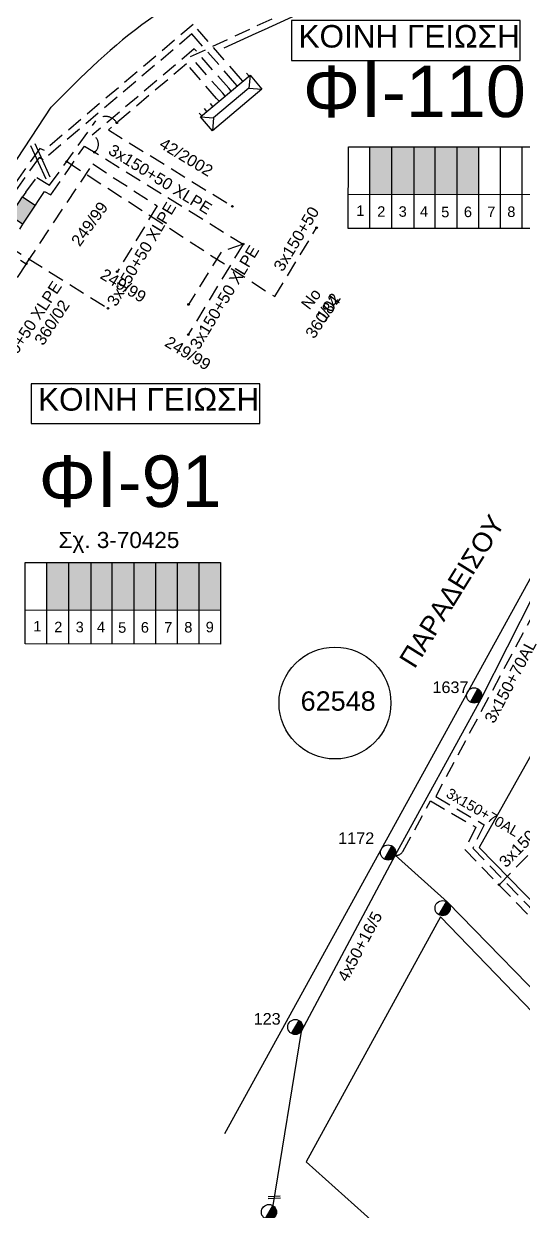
# Model space of a CAD drawing. Header units: millimetres. Extents: x 1091 to 3521, y 1177 to 2968.
# Drawn here: x 2348.8 to 2426.4, y 2157.1 to 2341.5 of the extents above; entities that cross this region are included whole.
import ezdxf
from ezdxf.enums import TextEntityAlignment as Align

# ---------------------------------------------------------------- set-up
doc = ezdxf.new("R2010")
doc.units = ezdxf.units.MM
doc.linetypes.add('DASHED', pattern=[19.05, 12.7, -6.35])
for name, color, linetype, lineweight in [('3x150+50', 7, 'Continuous', 30), ('3x150+50 XLPE', 7, 'SYN_LINE', 30), ('3x150+70', 7, 'Continuous', 30), ('4x50 + 13_5', 7, 'SYN_LINE', 30), ('4x50+16_5', 7, 'Continuous', 30), ('Άγνωστα', 7, 'Continuous', 30), ('Καλώδια ΧΤ   3x150+70AL', 7, 'DASHED', 30), ('Καλώδια ΧΤ   3x150AL+50CU', 7, 'DASHED', 30)]:
    doc.layers.add(name, color=color, linetype=linetype, lineweight=lineweight)
for name, color, linetype in [('Link Box 4 Διευθύνσεων', 7, 'Continuous'), ('Pillar OTE', 7, 'Continuous'), ('TEXT ΚΑΛΩΔΙΩΝ', 7, 'Continuous'), ('Επιγραφές - Σχήματα', 7, 'Continuous'), ('Μηχανική τομή', 7, 'Continuous'), ('Στύλος ΦΜ', 7, 'Continuous'), ('Στύλος ΦΜ @ 1', 7, 'Continuous'), ('Συνδέσεις', 7, 'Continuous'), ('Τομή', 7, 'Continuous'), ('Υποσταθμός πόλεως', 7, 'Continuous'), ('Υπόβαθρο ΔΕΗ', 7, 'Continuous')]:
    doc.layers.add(name, color=color, linetype=linetype)
doc.styles.add('arial', font='arial.ttf')
doc.styles.get("Standard").update_dxf_attribs({"font": 'arial.ttf', "height": 1.8})
doc.linetypes.add('SYN_LINE', pattern='A,0.5,-0.0001,["/\\/\\/\\/",Standard,S=0.1,R=0,X=0,Y=-0.05],-0.25', length=0.7501)

# ---------------------------------------------------------------- blocks, each defined once
blk = doc.blocks.new('ΥΠΑΡΧΩΝ ΤΣΙΜΕΝΤΕΝΙΟΣ ΣΤΥΛΟΣ')
at = {"layer": 'Στύλος ΦΜ'}
blk.add_hatch(color=7, dxfattribs=at).paths.add_polyline_path([(-1.29, -2.28, 0.574793), (2.62, 0, 0.268822), (1.3, 2.27)])
at = {"layer": 'Στύλος ΦΜ', "color": 7}
blk.add_line((-1.29, -2.28), (1.3, 2.27), dxfattribs=at)
blk.add_circle((0, 0), 2.62, dxfattribs=at)
at = {"layer": 'Στύλος ΦΜ', "flags": 4}
for tag, p in [('ΑΡΙΘΜΟΣ', (-4.68, 8.05)), ('ΤΥΠΟΣ', (-4.91, 3.03))]:
    blk.add_attdef(tag, p, '', height=4, dxfattribs=at)
blk = doc.blocks.new('LINK BOX 4 ΑΝΑΧΩΡΗΣΕΩΝ')
at = {"layer": 'Link Box 4 Διευθύνσεων', "ltscale": 40}
blk.add_hatch(color=256, dxfattribs=at).paths.add_polyline_path([(-3.54, 0), (-3.54, -4.67), (3.54, -4.67), (3.54, 0)])
for p, q in [((-3.54, 0), (-5.33, 0)), ((5.33, 0), (3.54, 0)), ((-3.54, -4.67), (-5.33, -4.67)), ((5.33, -4.67), (3.54, -4.67))]:
    blk.add_line(p, q, dxfattribs=at)
blk.add_lwpolyline([(-3.54, -4.67), (-3.54, 0), (3.54, 0), (3.54, -4.67)], close=True, dxfattribs=at)
blk = doc.blocks.new('_ΣΥΝΔΕΣΗ')
at = {"layer": 'Συνδέσεις', "linetype": 'SYN_LINE', "ltscale": 40}
blk.add_hatch(color=256, dxfattribs=at).paths.add_polyline_path([(0.5, -0.01, 1), (-0.5, -0.01, 1)])
at = {"layer": 'Συνδέσεις'}
blk.add_circle((0, -0.01), 0.5, dxfattribs=at)
blk = doc.blocks.new('ΥΠΟΣΤΑΘΜΟΣ ΠΟΛΕΩΣ 9 ΑΝΑΧΩΡΗΣΕΩΝ')
at = {"layer": 'Υποσταθμός πόλεως', "ltscale": 40}
for p, q in [((-9.63, -2.82), (-9.63, -4)), ((-7.12, -2.82), (-7.12, -4)), ((-4.84, -2.82), (-4.84, -4)), ((-2.36, -2.82), (-2.36, -4)), ((0.09, -2.82), (0.09, -4)), ((2.55, -2.82), (2.55, -4)), ((5.02, -2.82), (5.02, -4)), ((7.48, -2.82), (7.48, -4)), ((9.61, -2.82), (9.61, -4))]:
    blk.add_line(p, q, dxfattribs=at)
blk.add_lwpolyline([(-10.02, 2.82), (10.02, 2.82), (10.02, -2.82), (-10.02, -2.82)], close=True, dxfattribs=at)
for points in [[(-7.21, 0), (-10.02, 2.82)], [(-10.02, -2.82), (-7.21, 0)], [(-7.21, 0), (7.21, 0)], [(7.21, 0), (10.02, 2.82)], [(10.02, -2.82), (7.21, 0)]]:
    blk.add_lwpolyline(points, dxfattribs=at)
at = {"layer": 'Υποσταθμός πόλεως', "linetype": 'SYN_LINE', "ltscale": 40, "flags": 1}
for tag, p in [('ΜΕΤΑΣΧΗΜΑΤΙΣΜΟΣ', (10.79, 1.71)), ('ΙΣΧΥΣ', (10.77, -1.08)), ('ΑΡΙΘΜΟΣ', (10.89, -3.8))]:
    blk.add_attdef(tag, p, '', height=1.8, dxfattribs=at)
blk = doc.blocks.new('ΜΗΧΑΝΙΚΗ ΤΟΜΗ')
at = {"layer": 'Μηχανική τομή', "ltscale": 40}
for p, q in [((-3.79, 1.21), (3.79, 1.21)), ((3.79, -0.34), (-3.79, -0.34))]:
    blk.add_line(p, q, dxfattribs=at)
blk = doc.blocks.new('ΤΟΜΗ')
at = {"layer": 'Τομή', "ltscale": 40}
for p, q in [((11.33, -0.65), (-11.4, -0.65)), ((11.33, -3.42), (-11.4, -3.42))]:
    blk.add_line(p, q, dxfattribs=at)

msp = doc.modelspace()

# ---------------------------------------------------------------- hatches: boundary and pattern name
at = {"layer": 'Καλώδια ΧΤ   3x150AL+50CU', "linetype": 'DASHED', "lineweight": -3, "ltscale": 0.2}
h = msp.add_hatch(color=6, dxfattribs=at)
h.dxf.hatch_style = 1
h.paths.add_polyline_path([(2406.01, 2322.4), (2402.57, 2322.4), (2402.57, 2315.04), (2406.01, 2315.04)])
h = msp.add_hatch(color=62, dxfattribs=at)
h.dxf.hatch_style = 1
h.paths.add_polyline_path([(2406.01, 2315.04), (2409.45, 2315.04), (2409.45, 2322.4), (2406.01, 2322.4)])
h = msp.add_hatch(color=5, dxfattribs=at)
h.dxf.hatch_style = 1
h.paths.add_polyline_path([(2412.75, 2322.4), (2409.45, 2322.4), (2409.45, 2315.04), (2412.75, 2315.03)])
h = msp.add_hatch(color=27, dxfattribs=at)
h.dxf.hatch_style = 1
h.paths.add_polyline_path([(2412.75, 2315.03), (2416.14, 2315.03), (2416.14, 2322.4), (2412.75, 2322.4)])
h = msp.add_hatch(color=133, dxfattribs=at)
h.dxf.hatch_style = 1
h.paths.add_polyline_path([(2416.14, 2315.03), (2419.53, 2315.03), (2419.53, 2322.4), (2416.14, 2322.4)])
h = msp.add_hatch(color=151, dxfattribs=at)
h.dxf.hatch_style = 1
h.paths.add_polyline_path([(2355.84, 2257.85), (2352.4, 2257.85), (2352.4, 2250.49), (2355.84, 2250.49)])
h = msp.add_hatch(color=6, dxfattribs=at)
h.dxf.hatch_style = 1
h.paths.add_polyline_path([(2355.84, 2250.49), (2359.28, 2250.49), (2359.28, 2257.85), (2355.84, 2257.85)])
h = msp.add_hatch(color=27, dxfattribs=at)
h.dxf.hatch_style = 1
h.paths.add_polyline_path([(2362.58, 2257.85), (2359.28, 2257.85), (2359.28, 2250.49), (2362.58, 2250.48)])
h = msp.add_hatch(color=5, dxfattribs=at)
h.dxf.hatch_style = 1
h.paths.add_polyline_path([(2362.58, 2250.48), (2365.96, 2250.48), (2365.96, 2257.85), (2362.58, 2257.85)])
h = msp.add_hatch(color=30, dxfattribs=at)
h.dxf.hatch_style = 1
h.paths.add_polyline_path([(2365.96, 2250.48), (2369.36, 2250.48), (2369.36, 2257.85), (2365.96, 2257.85)])
h = msp.add_hatch(color=2, dxfattribs=at)
h.dxf.hatch_style = 1
h.paths.add_polyline_path([(2369.3, 2250.48), (2372.7, 2250.48), (2372.7, 2257.85), (2369.3, 2257.85)])
h = msp.add_hatch(color=133, dxfattribs=at)
h.dxf.hatch_style = 1
h.paths.add_polyline_path([(2372.69, 2250.48), (2376.08, 2250.48), (2376.08, 2257.85), (2372.69, 2257.85)])
h = msp.add_hatch(color=1, dxfattribs=at)
h.dxf.hatch_style = 1
h.paths.add_polyline_path([(2376.01, 2250.48), (2379.4, 2250.48), (2379.4, 2257.85), (2376.01, 2257.85)])

# ---------------------------------------------------------------- linework, layer by layer
at = {"layer": '3x150+50', "color": 6, "linetype": 'DASHED', "lineweight": -3, "ltscale": 0.2}
msp.add_lwpolyline([(2382.49, 2333.06), (2375.16, 2341.45), (2352.04, 2321.88), (2351.32, 2322.19), (2341.9, 2308.93), (2349.23, 2304.26)], dxfattribs=at)
at = {"layer": '3x150+50', "color": 62, "linetype": 'DASHED', "lineweight": -3, "ltscale": 0.2}
msp.add_lwpolyline([(2381.62, 2332.33), (2374.95, 2339.96), (2351.87, 2320.43), (2351.2, 2320.77), (2343.05, 2309.12), (2361.91, 2297.34)], dxfattribs=at)
at = {"layer": '3x150+50', "color": 5, "linetype": 'DASHED', "lineweight": -3, "ltscale": 0.2}
msp.add_lwpolyline([(2380.66, 2331.53), (2375.31, 2337.65), (2359.46, 2324.23, -0.597236), (2359.82, 2321.59)], format="xyb", dxfattribs=at)
at = {"layer": '3x150+50', "color": 27, "linetype": 'DASHED', "lineweight": -3, "ltscale": 0.2}
for points in [[(2378.79, 2329.95), (2374.1, 2335.31), (2361.98, 2325.06)], [(2355.5, 2320.15), (2387.81, 2299.15), (2394.31, 2309.85)]]:
    msp.add_lwpolyline(points, dxfattribs=at)
msp.add_lwpolyline([(2349.15, 2315.39), (2350.84, 2317.66), (2352.84, 2316.45), (2360.03, 2326.45, -0.508977), (2363.28, 2326.16)], format="xyb", dxfattribs=at)
at = {"layer": '3x150+50 XLPE', "color": 133, "linetype": 'DASHED', "lineweight": -3, "ltscale": 0.2}
msp.add_lwpolyline([(2379.73, 2330.74), (2374.74, 2336.45), (2416.26, 2355.69, -0.646981), (2417.27, 2358.48)], format="xyb", dxfattribs=at)
at = {"layer": '3x150+50 XLPE', "color": 27, "linetype": 'DASHED', "lineweight": -3, "ltscale": 0.2}
msp.add_lwpolyline([(2361.98, 2325.06), (2381.23, 2313.17)], dxfattribs=at)
at = {"layer": '3x150+50 XLPE', "color": 5, "linetype": 'DASHED', "lineweight": -3, "ltscale": 0.2}
for points in [[(2351.1, 2314.1), (2352.06, 2315.47), (2353.03, 2314.96), (2358.27, 2322.55)], [(2358.27, 2322.55), (2382.89, 2307.32)], [(2382.89, 2307.32), (2374.38, 2293.25)], [(2382.89, 2307.32), (2379.48, 2306.08), (2374.43, 2297.93)]]:
    msp.add_lwpolyline(points, dxfattribs=at)
at = {"layer": '3x150+50 XLPE', "color": 6, "linetype": 'DASHED', "lineweight": -3, "ltscale": 0.2}
msp.add_lwpolyline([(2349.23, 2304.26), (2359.55, 2319.76), (2369.53, 2313.27), (2363.34, 2303.01)], dxfattribs=at)
at = {"layer": '3x150+70', "color": 6, "linetype": 'DASHED', "lineweight": -3, "ltscale": 0.2}
msp.add_lwpolyline([(2349.23, 2304.26), (2326.84, 2270.25)], dxfattribs=at)
at = {"layer": '4x50 + 13_5', "color": 2, "lineweight": -3, "ltscale": 0.1}
msp.add_lwpolyline([(2406.52, 2212.37), (2414.65, 2205.06), (2433.34, 2185.94), (2459.56, 2157.85)], dxfattribs=at)
at = {"layer": '4x50+16_5', "color": 30, "lineweight": -3, "ltscale": 0.1}
msp.add_lwpolyline([(2432.09, 2260.86), (2419.82, 2236.64), (2406.52, 2212.37), (2391.94, 2184.97), (2387.51, 2157.96)], dxfattribs=at)
at = {"layer": 'Pillar OTE', "lineweight": -3, "ltscale": 40}
for points in [[(2399.24, 2309.76), (2399.25, 2322.4), (2429.58, 2322.4), (2429.58, 2309.73), (2399.24, 2309.76)], [(2402.57, 2309.76), (2402.57, 2322.4)], [(2406.01, 2309.76), (2406.01, 2322.4)], [(2409.45, 2309.75), (2409.45, 2322.4)], [(2412.75, 2309.75), (2412.75, 2322.4)], [(2416.14, 2309.75), (2416.14, 2322.4)], [(2419.53, 2309.74), (2419.53, 2322.4)], [(2422.87, 2309.74), (2422.87, 2322.4)], [(2426.26, 2309.74), (2426.26, 2322.4)], [(2399.24, 2315.05), (2429.58, 2315.02)], [(2349.07, 2245.21), (2349.07, 2257.85), (2379.4, 2257.85), (2379.4, 2245.18), (2349.07, 2245.21)], [(2352.4, 2245.21), (2352.4, 2257.85)], [(2355.84, 2245.21), (2355.84, 2257.85)], [(2359.28, 2245.2), (2359.28, 2257.85)], [(2362.58, 2245.2), (2362.58, 2257.85)], [(2365.96, 2245.2), (2365.96, 2257.85)], [(2369.36, 2245.19), (2369.36, 2257.85)], [(2372.7, 2245.19), (2372.7, 2257.85)], [(2376.08, 2245.19), (2376.08, 2257.85)], [(2349.07, 2250.5), (2379.4, 2250.47)]]:
    msp.add_lwpolyline(points, dxfattribs=at)
at = {"layer": 'Επιγραφές - Σχήματα', "color": 173, "lineweight": -3}
for points in [[(2390.42, 2335.86), (2425.93, 2335.86), (2425.93, 2342.03), (2390.42, 2342.03)], [(2349.96, 2279.45), (2385.48, 2279.45), (2385.48, 2285.62), (2349.96, 2285.62)]]:
    msp.add_lwpolyline(points, close=True, dxfattribs=at)
at = {"layer": 'Καλώδια ΧΤ   3x150+70AL', "color": 30, "lineweight": -3, "ltscale": 0.2}
msp.add_lwpolyline([(2432.79, 2260.81, -0.237915), (2431.8, 2257.03), (2412.81, 2221.49), (2420.33, 2217.11), (2418.57, 2213.48), (2429.16, 2202.48), (2431.61, 2204.89)], format="xyb", dxfattribs=at)
at = {"layer": 'Καλώδια ΧΤ   3x150+70AL', "color": 2, "lineweight": -3, "ltscale": 0.2}
msp.add_lwpolyline([(2406.52, 2212.37, 0.308466), (2407.73, 2212.98), (2412, 2220.8), (2419.03, 2216.71), (2417.36, 2213.29), (2429.31, 2200.88), (2432.49, 2203.99)], format="xyb", dxfattribs=at)
msp.add_lwpolyline([(2422.66, 2207.79), (2430.02, 2215.29)], dxfattribs=at)
at = {"layer": 'Υπόβαθρο ΔΕΗ', "lineweight": -3, "ltscale": 0.1}
for points in [[(2292.46, 2236.19), (2353.07, 2328.57)], [(2380.06, 2169.17), (2464.13, 2321.93)], [(2422.74, 2137.8), (2450.77, 2164.22), (2413.55, 2202.79), (2392.71, 2164.74), (2422.74, 2137.8)]]:
    msp.add_lwpolyline(points, dxfattribs=at)
msp.add_lwpolyline([(2459.46, 2172.79), (2496.64, 2208.3), (2448.19, 2260.32), (2445.55, 2259.86), (2419.54, 2213.6)], close=True, dxfattribs=at)
msp.add_circle((2397.17, 2236.02), 8.69, dxfattribs=at)
for points in [[(2489.84, 2391.54), (2465.77, 2377.82), (2419.88, 2355.97), (2379.91, 2337.77)], [(2383.16, 2350.45), (2368.21, 2342.11), (2353.07, 2328.57)]]:
    msp.add_spline(points, degree=3, dxfattribs=at)

# ---------------------------------------------------------------- block references
at = {"layer": 'Link Box 4 Διευθύνσεων', "lineweight": -3, "xscale": 0.4999999999999998, "yscale": 0.4999999999999998, "zscale": 0.4999999999999998, "rotation": 56.66165717950116}
msp.add_blockref('LINK BOX 4 ΑΝΑΧΩΡΗΣΕΩΝ', (2347.68, 2313.16), dxfattribs=at)
at = {"layer": 'Μηχανική τομή', "lineweight": -3, "xscale": 0.2499999999999679, "yscale": 0.2499999999999679, "zscale": 0.2499999999999679, "rotation": 183.375355173647}
msp.add_blockref('ΜΗΧΑΝΙΚΗ ΤΟΜΗ', (2387.74, 2159.34), dxfattribs=at)
at = {"layer": 'Στύλος ΦΜ @ 1', "lineweight": -3, "ltscale": 40}
ref = msp.add_blockref('ΥΠΑΡΧΩΝ ΤΣΙΜΕΝΤΕΝΙΟΣ ΣΤΥΛΟΣ', (2418.78, 2237.2), dxfattribs=dict(at, xscale=0.4499999999998181, yscale=0.4499999999998181, zscale=0.4499999999998181))
ref.add_attrib('ΑΡΙΘΜΟΣ', '1637', (2412.31, 2237.57), dxfattribs={"layer": 'Στύλος ΦΜ', "height": 1.8, "flags": 4})
ref = msp.add_blockref('ΥΠΑΡΧΩΝ ΤΣΙΜΕΝΤΕΝΙΟΣ ΣΤΥΛΟΣ', (2405.42, 2212.79), dxfattribs=dict(at, xscale=0.4499999999998181, yscale=0.4499999999998181, zscale=0.4499999999998181))
ref.add_attrib('ΑΡΙΘΜΟΣ', '1172', (2397.68, 2214.13), dxfattribs={"layer": 'Στύλος ΦΜ', "height": 1.8, "flags": 4})
at = {"layer": 'Στύλος ΦΜ @ 1', "lineweight": -3, "ltscale": 40, "xscale": 0.4499999999998181, "yscale": 0.4499999999998181, "zscale": 0.4499999999998181}
msp.add_blockref('ΥΠΑΡΧΩΝ ΤΣΙΜΕΝΤΕΝΙΟΣ ΣΤΥΛΟΣ', (2413.89, 2204.16), dxfattribs=at)
at = {"layer": 'Στύλος ΦΜ @ 1', "lineweight": -3, "ltscale": 40}
ref = msp.add_blockref('ΥΠΑΡΧΩΝ ΤΣΙΜΕΝΤΕΝΙΟΣ ΣΤΥΛΟΣ', (2391.01, 2185.69), dxfattribs=dict(at, xscale=0.4499999999998181, yscale=0.4499999999998181, zscale=0.4499999999998181))
ref.add_attrib('ΑΡΙΘΜΟΣ', '123', (2384.54, 2186.06), dxfattribs={"layer": 'Στύλος ΦΜ', "height": 1.8, "flags": 4})
ref = msp.add_blockref('ΥΠΑΡΧΩΝ ΤΣΙΜΕΝΤΕΝΙΟΣ ΣΤΥΛΟΣ', (2386.92, 2156.94), dxfattribs=dict(at, xscale=0.4499999999998181, yscale=0.4499999999998181, zscale=0.4499999999998181))
ref.add_attrib('ΑΡΙΘΜΟΣ', '565', (2381.09, 2151.62), dxfattribs={"layer": 'Στύλος ΦΜ', "height": 1.8, "flags": 4})
at = {"layer": 'Συνδέσεις', "lineweight": -3, "xscale": 0.25, "yscale": 0.25, "zscale": 0.25}
for p in [(2363.28, 2326.16), (2359.82, 2321.59), (2355.5, 2320.15), (2381.23, 2313.18), (2394.31, 2309.85), (2382.9, 2307.32), (2349.23, 2304.26), (2363.34, 2303.02), (2361.91, 2297.34), (2374.43, 2297.94), (2374.38, 2293.25), (2422.66, 2207.8)]:
    msp.add_blockref('_ΣΥΝΔΕΣΗ', p, dxfattribs=at)
at = {"layer": 'Τομή', "lineweight": -3, "xscale": 0.2499999999999999, "yscale": 0.2499999999999999, "zscale": 0.2499999999999999, "rotation": 294.3154967846122}
msp.add_blockref('ΤΟΜΗ', (2351.9, 2320.34), dxfattribs=at)
at = {"layer": 'Υποσταθμός πόλεως', "lineweight": -3, "xscale": 0.4999999999999998, "yscale": 0.4999999999999998, "zscale": 0.4999999999999998, "rotation": 220.0777992776413}
msp.add_blockref('ΥΠΟΣΤΑΘΜΟΣ ΠΟΛΕΩΣ 9 ΑΝΑΧΩΡΗΣΕΩΝ', (2381.05, 2329.24), dxfattribs=at)

# ---------------------------------------------------------------- texts
at = {"lineweight": -3, "ltscale": 30, "char_height": 1.63, "width": 11.2573, "attachment_point": 1}
for s, insert in [('1', (2400.49, 2313.32)), ('2', (2403.73, 2313.19)), ('3', (2407.06, 2313.19)), ('4', (2410.36, 2313.19)), ('5', (2413.67, 2313.11)), ('6', (2417.19, 2313.14)), ('7', (2420.82, 2313.14)), ('8', (2423.93, 2313.16)), ('1', (2350.32, 2248.77)), ('2', (2353.56, 2248.64)), ('3', (2356.89, 2248.64)), ('4', (2360.19, 2248.64)), ('5', (2363.49, 2248.56)), ('6', (2367.01, 2248.59)), ('7', (2370.64, 2248.59)), ('8', (2373.76, 2248.61)), ('9', (2377.09, 2248.64))]:
    msp.add_mtext(s, dxfattribs=dict(at, insert=insert))
at = {"lineweight": -3, "ltscale": 40, "insert": (2406.99, 2242.79), "char_height": 3, "width": 64.8866, "attachment_point": 1, "rotation": 58.1622, "style": 'arial'}
msp.add_mtext('ΠΑΡΑΔΕΙΣΟΥ', dxfattribs=at)
at = {"layer": 'TEXT ΚΑΛΩΔΙΩΝ', "lineweight": -3, "ltscale": 0.1, "style": 'arial'}
for s, height, rotation, p in [('3x150+50 XLPE', 1.8, 328.2686, (2370.04, 2317.39)), ('3x150+50 XLPE', 1.8, 58.9003, (2367.11, 2305.77)), ('3x150+50', 1.8, 58.7473, (2391.16, 2308.13)), ('3x150+50 XLPE', 1.8, 58.8224, (2379.99, 2299.05)), ('3x150+50 XLPE', 1.8, 56.6695, (2349.08, 2293.64)), ('3x150+70AL', 1.8, 61.8779, (2424.42, 2239.4)), ('3x150+70AL', 1.6, 329.7988, (2420.14, 2219.04)), ('3x150+70AL', 1.8, 45.5061, (2428.08, 2216.03)), ('4x50+16/5', 1.8, 61.9815, (2401.03, 2198.21))]:
    msp.add_text(s, height=height, rotation=rotation, dxfattribs=at).set_placement(p, align=Align.MIDDLE_CENTER)
at = {"layer": 'Άγνωστα', "color": 7, "lineweight": -3, "char_height": 1.8, "attachment_point": 1}
for s, insert, rotation in [('42/2002', (2370.65, 2323.94), 329.0153), ('249/99', (2356.06, 2307.87), 54.065), ('249/99', (2361.47, 2303.63), 329.0153), ('360/02', (2392.44, 2293.47), 56.8107), ('360/02', (2350.35, 2292.42), 56.8107), ('249/99', (2371.5, 2293.12), 329.0153)]:
    msp.add_mtext_dynamic_manual_height_columns(s, width=1.8, gutter_width=2.31, heights=[0.73], dxfattribs=dict(at, insert=insert, rotation=rotation))
at = {"layer": 'Άγνωστα', "color": 7, "lineweight": -3}
note = msp.add_mtext_dynamic_manual_height_columns('No ', width=1.8, gutter_width=2.31, heights=[0.73, 0], dxfattribs=dict(at, insert=(2389.27, 2294.79), char_height=1.8, attachment_point=1, rotation=52.7599))
for column, words in zip(note.columns.linked_columns, ['184']):
    column.text = words
at = {"layer": 'Άγνωστα', "color": 7, "lineweight": -3, "insert": (2354.25, 2262.6), "char_height": 2.5, "width": 4.551914400963142e-14, "attachment_point": 1}
msp.add_mtext('Σχ. 3-70425', dxfattribs=at)
at = {"layer": 'Επιγραφές - Σχήματα', "color": 173, "lineweight": -3, "char_height": 3.5, "width": 35.1311, "attachment_point": 1}
for insert in [(2391.51, 2341.35), (2351.05, 2284.94)]:
    msp.add_mtext('KOINH ΓΕΙΩΣΗ', dxfattribs=dict(at, insert=insert))
at = {"layer": 'Υπόβαθρο ΔΕΗ', "lineweight": -3, "width": 84.6573, "attachment_point": 1}
for s, insert, char_height in [('Φ{\\H1.0833x;Ι}-110', (2392.17, 2335.71), 8), ('Φ{\\H1.0833x;I}-91', (2351.14, 2275.14), 8), ('62548', (2391.84, 2237.83), 3)]:
    msp.add_mtext(s, dxfattribs=dict(at, insert=insert, char_height=char_height))

doc.saveas('drawing.dxf')
